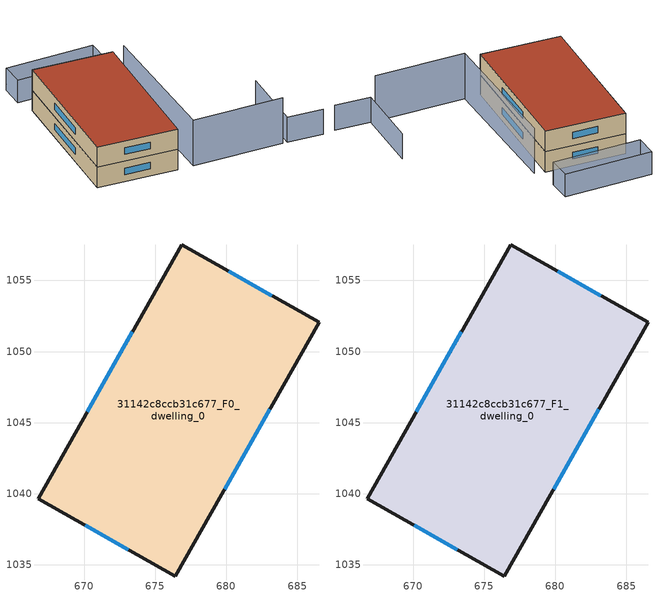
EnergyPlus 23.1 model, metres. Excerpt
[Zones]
31142c8ccb31c677_F0_dwelling_0
 floor ground (EU_floor_Construction): 686.53,1052.06 676.42,1034.17 666.75,1039.63 676.86,1057.53 z0
 wall outside (EU_wall_Construction): 676.86,1057.53 666.75,1039.63 676.42,1034.17 686.53,1052.06 676.86,1057.53 z0:3
 window (EU_Window_Construction): 673.4,1051.4 670.21,1045.76 / 683.22,1053.93 680.17,1055.66 / 679.88,1040.3 683.07,1045.94 / 670.06,1037.76 673.11,1036.04 z1.03:1.97
31142c8ccb31c677_F1_dwelling_0
 floor to 31142c8ccb31c677_F0_dwelling_0 (EU_floor_Construction): 686.53,1052.06 676.42,1034.17 666.75,1039.63 676.86,1057.53 z3
 wall outside (EU_wall_Construction): 676.86,1057.53 666.75,1039.63 676.42,1034.17 686.53,1052.06 676.86,1057.53 z3:6
 window (EU_Window_Construction): 673.4,1051.4 670.21,1045.76 / 683.22,1053.93 680.17,1055.66 / 679.88,1040.3 683.07,1045.94 / 670.06,1037.76 673.11,1036.04 z4.03:4.97
 roof outside (EU_roof_Construction): 676.42,1034.17 686.53,1052.06 676.86,1057.53 666.75,1039.63 z6
shading: 694.43,1024.74 690.1,1027.13 / 690.1,1027.13 694.82,1035.67 z0:3.7; 689.57,1027.43 678.36,1033.19 / 678.36,1033.19 687.61,1051.21 z0:6.7; 678.78,1063.17 689.82,1057.75 / 689.82,1057.75 688.34,1054.74 / 688.34,1054.74 677.3,1060.15 / 677.3,1060.15 678.78,1063.17 z0:3.3
[Building]
EU S2 Campaign: North Axis=0; Terrain=City; Solar Distribution=FullExterior
[Site:Location]
Cape.Town.Intl.AP: Latitude=-33.965; Longitude=18.602; Time Zone=2; Elevation=46
[SizingPeriod:WeatherFileDays]
AnnualSizingPeriod: Begin Month=1; Begin Day of Month=1; End Month=12; End Day of Month=31; Day of Week for Start Day=Monday; Use Weather File Daylight Saving Period=No; Use Weather File Rain and Snow Indicators=No
[MATERIAL]
EU_InternalMass_Material: Roughness=MediumRough; Thickness=0.1; Conductivity=1; Density=1800; Specific Heat=900; Thermal Absorptance=0.9; Solar Absorptance=0.7; Visible Absorptance=0.7
[MATERIAL:NOMASS] Roughness=MediumRough; Thermal Absorptance=0.9; Solar Absorptance=0.7; Visible Absorptance=0.7
Name | Thermal Resistance
EU_wall_NoMass | 0.493876
EU_roof_NoMass | 0.449382
EU_floor_NoMass | 1.25
[WINDOWMATERIAL:SIMPLEGLAZINGSYSTEM]
EU_Window_SimpleGlazing: UFactor=4.4; Solar Heat Gain Coefficient=0.85; Visible Transmittance=0.85
[CONSTRUCTION]
EU_wall_Construction: EU_wall_NoMass
EU_roof_Construction: EU_roof_NoMass
EU_floor_Construction: EU_floor_NoMass
EU_Window_Construction: EU_Window_SimpleGlazing
EU_InternalMass_Construction: EU_InternalMass_Material
[ZONE] Type=1; Multiplier=1; Ceiling Height=autocalculate; Volume=684.752; Floor Area=autocalculate; Part of Total Floor Area=Yes
31142c8ccb31c677_F0_dwelling_0; 31142c8ccb31c677_F1_dwelling_0
[INTERNALMASS] Construction=EU_InternalMass_Construction; Surface Area=228.251
Name | Zone or ZoneList
31142c8ccb31c677_F0_dwelling_0_EU_InternalMass | 31142c8ccb31c677_F0_dwelling_0
31142c8ccb31c677_F1_dwelling_0_EU_InternalMass | 31142c8ccb31c677_F1_dwelling_0
[OTHEREQUIPMENT] Fuel Type=Electricity; Design Level Calculation Method=Watts/Area; Power per Zone Floor Area=1; Fraction Latent=0; Fraction Radiant=0; Fraction Lost=0; Carbon Dioxide Generation Rate=0; EndUse Subcategory=EU_Step8_InternalGains
Name | Zone or ZoneList or Space or SpaceList | Schedule
EU_Step8_InternalGain_31142c8ccb31c677_F0_dwelling_0_f000 | 31142c8ccb31c677_F0_dwelling_0 | EU_Step8_GainSchedule_31142c8ccb31c677_F0_dwelling_0_f000
EU_Step8_InternalGain_31142c8ccb31c677_F1_dwelling_0_f000 | 31142c8ccb31c677_F1_dwelling_0 | EU_Step8_GainSchedule_31142c8ccb31c677_F1_dwelling_0_f000
[ZONEVENTILATION:DESIGNFLOWRATE] Schedule=EU_AlwaysOn; Design Flow Rate Calculation Method=AirChanges/Hour; Air Changes per Hour=0.64; Ventilation Type=Natural; Fan Pressure Rise=0; Fan Total Efficiency=1; Constant Term Coefficient=1; Temperature Term Coefficient=0; Velocity Term Coefficient=0; Velocity Squared Term Coefficient=0; Minimum Indoor Temperature=-100; Maximum Indoor Temperature=100; Delta Temperature=-100; Minimum Outdoor Temperature=-100; Maximum Outdoor Temperature=100; Maximum Wind Speed=40
Name | Zone or ZoneList or Space or SpaceList
EU_ConstantAir_31142c8ccb31c677_F0_dwelling_0 | 31142c8ccb31c677_F0_dwelling_0
EU_ConstantAir_31142c8ccb31c677_F1_dwelling_0 | 31142c8ccb31c677_F1_dwelling_0
[HVACTEMPLATE:THERMOSTAT] Constant Heating Setpoint=20; Constant Cooling Setpoint=50
EU_HeatOnly_31142c8ccb31c677_F0_dwelling_0; EU_HeatOnly_31142c8ccb31c677_F1_dwelling_0
[HVACTEMPLATE:ZONE:IDEALLOADSAIRSYSTEM] System Availability Schedule=EU_AlwaysOn; Maximum Heating Supply Air Temperature=50; Minimum Cooling Supply Air Temperature=13; Maximum Heating Supply Air Humidity Ratio=0.0156; Minimum Cooling Supply Air Humidity Ratio=0.0077; Heating Limit=NoLimit; Cooling Limit=NoLimit; Heating Availability Schedule=EU_AlwaysOn; Cooling Availability Schedule=EU_CoolingOff; Dehumidification Control Type=ConstantSensibleHeatRatio; Cooling Sensible Heat Ratio=0.7; Dehumidification Setpoint=60; Humidification Control Type=None; Humidification Setpoint=30; Outdoor Air Method=None; Outdoor Air Flow Rate per Person=0.00944; Outdoor Air Flow Rate per Zone Floor Area=0; Outdoor Air Flow Rate per Zone=0; Demand Controlled Ventilation Type=None; Outdoor Air Economizer Type=NoEconomizer; Heat Recovery Type=None; Sensible Heat Recovery Effectiveness=0.7; Latent Heat Recovery Effectiveness=0.65
Name | Template Thermostat
31142c8ccb31c677_F0_dwelling_0 | EU_HeatOnly_31142c8ccb31c677_F0_dwelling_0
31142c8ccb31c677_F1_dwelling_0 | EU_HeatOnly_31142c8ccb31c677_F1_dwelling_0
[SIZING:ZONE] Zone Cooling Design Supply Air Temperature Input Method=SupplyAirTemperature; Zone Cooling Design Supply Air Temperature=13; Zone Heating Design Supply Air Temperature Input Method=SupplyAirTemperature; Zone Heating Design Supply Air Temperature=50; Zone Cooling Design Supply Air Humidity Ratio=0.008; Zone Heating Design Supply Air Humidity Ratio=0.008; Cooling Design Air Flow Method=DesignDay; Cooling Design Air Flow Rate=0; Cooling Minimum Air Flow per Zone Floor Area=0.000762; Cooling Minimum Air Flow=0; Cooling Minimum Air Flow Fraction=0.2; Heating Design Air Flow Method=DesignDay; Heating Design Air Flow Rate=0; Heating Maximum Air Flow per Zone Floor Area=0.002032; Heating Maximum Air Flow=0.141576; Heating Maximum Air Flow Fraction=0.3; Account for Dedicated Outdoor Air System=No; Dedicated Outdoor Air System Control Strategy=NeutralSupplyAir; Dedicated Outdoor Air Low Setpoint Temperature for Design=autosize; Dedicated Outdoor Air High Setpoint Temperature for Design=autosize; Zone Load Sizing Method=Sensible Load Only No Latent Load; Zone Latent Cooling Design Supply Air Humidity Ratio Input Method=HumidityRatioDifference; Zone Cooling Design Supply Air Humidity Ratio Difference=0.005; Zone Latent Heating Design Supply Air Humidity Ratio Input Method=HumidityRatioDifference; Zone Humidification Design Supply Air Humidity Ratio Difference=0.005
31142c8ccb31c677_F0_dwelling_0; 31142c8ccb31c677_F1_dwelling_0
[SCHEDULE:CONSTANT]
Name | Hourly Value
EU_AlwaysOn | 1
EU_CoolingOff | 0
[SCHEDULE:FILE] Column Number=1; Rows to Skip at Top=0; Number of Hours of Data=8760; Column Separator=Comma; Interpolate to Timestep=No; Minutes per Item=60; Adjust Schedule for Daylight Savings=Yes
Name | File
EU_Step8_GainSchedule_31142c8ccb31c677_F0_dwelling_0_f000 | ../../schedules/31142c8ccb31c677/31142c8ccb31c677_F0_dwelling_0_f000_gain.csv
EU_Step8_GainSchedule_31142c8ccb31c677_F1_dwelling_0_f000 | ../../schedules/31142c8ccb31c677/31142c8ccb31c677_F1_dwelling_0_f000_gain.csv
